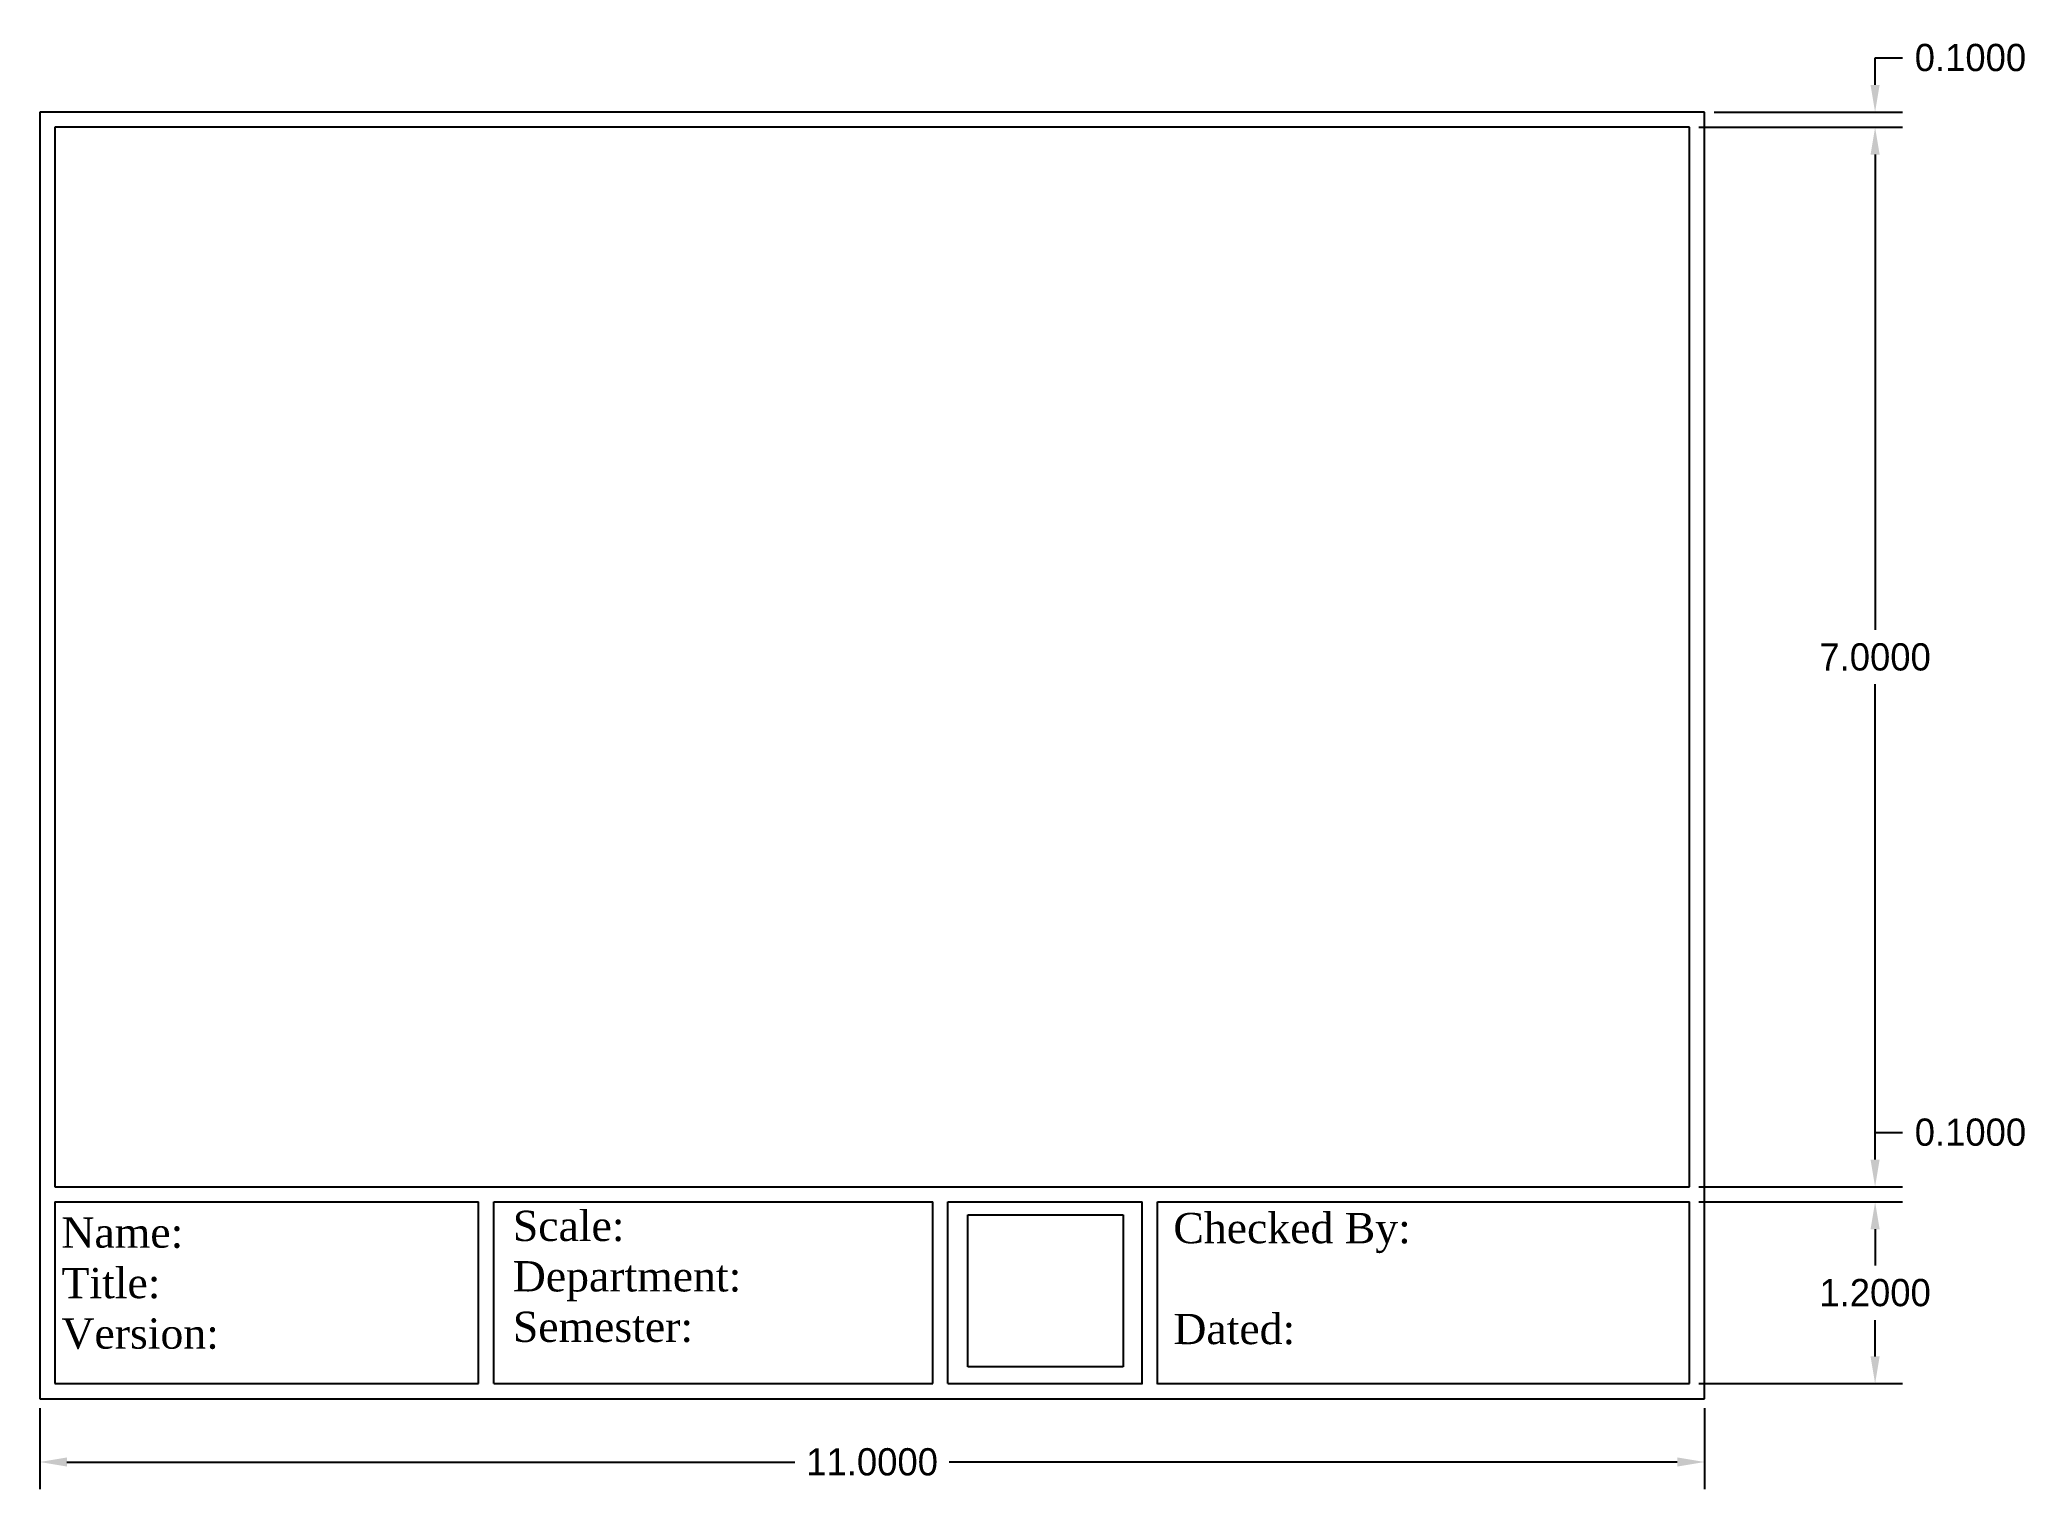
# Model space of a CAD drawing. Header units: inches. Extents: x 117.8 to 130.9, y 53.1 to 62.7.
import ezdxf

# ---------------------------------------------------------------- set-up
doc = ezdxf.new("R2010")
doc.units = ezdxf.units.IN
doc.header["$MEASUREMENT"] = 0
doc.dimstyles.get("Standard").update_dxf_attribs({"dimtxt": 0.18, "dimasz": 0.18, "dimexe": 0.18, "dimexo": 0.0625, "dimgap": 0.09, "dimtad": 0, "dimtih": 1, "dimtoh": 1, "dimdec": 4, "dimzin": 0, "dimdsep": 46, "dimtxsty": 'Standard', "dimcen": 0.09, "dimadec": 0, "dimazin": 0, "dimtfac": 1, "dimtdec": 4, "dimtofl": 0, "dimtmove": 0, "dimatfit": 3, "dimfxl": 1, "dimtolj": 1, "dimtzin": 0, "dimarcsym": 0})
picture_1 = doc.add_image_def('image1.png', size_in_pixel=(227, 222))

# ---------------------------------------------------------------- blocks, each defined once
blk = doc.blocks.new('*D1')
at = {"color": 0, "lineweight": -2}
for p, q in [((128.729, 54.974), (130.073, 54.974)), ((129.893, 54.794), (129.893, 54.554)), ((129.893, 53.954), (129.893, 54.194)), ((128.729, 53.774), (130.073, 53.774))]:
    blk.add_line(p, q, dxfattribs=at)
at = {"color": 0}
for points in [[(129.863, 54.794), (129.923, 54.794), (129.893, 54.974)], [(129.863, 53.954), (129.923, 53.954), (129.893, 53.774)]]:
    blk.add_solid(points, dxfattribs=at)
at = {"layer": 'Defpoints', "color": 0}
for p in [(128.666, 54.974), (129.893, 54.974), (128.666, 53.774)]:
    blk.add_point(p, dxfattribs=at)
at = {"color": 0, "insert": (129.893, 54.374), "char_height": 0.18, "attachment_point": 5}
blk.add_mtext('\\A1;1.2000', dxfattribs=at)
blk = doc.blocks.new('*D2')
at = {"color": 0, "lineweight": -2}
for p, q in [((129.893, 55.254), (129.893, 55.434)), ((129.893, 55.434), (130.073, 55.434)), ((128.729, 55.074), (130.073, 55.074)), ((128.729, 54.974), (130.073, 54.974)), ((129.893, 54.794), (129.893, 54.614))]:
    blk.add_line(p, q, dxfattribs=at)
at = {"color": 0}
for points in [[(129.863, 55.254), (129.923, 55.254), (129.893, 55.074)], [(129.863, 54.794), (129.923, 54.794), (129.893, 54.974)]]:
    blk.add_solid(points, dxfattribs=at)
at = {"layer": 'Defpoints', "color": 0}
for p in [(128.666, 55.074), (129.893, 55.074), (128.666, 54.974)]:
    blk.add_point(p, dxfattribs=at)
at = {"color": 0, "insert": (130.523, 55.434), "char_height": 0.18, "attachment_point": 5}
blk.add_mtext('\\A1;0.1000', dxfattribs=at)
blk = doc.blocks.new('*D3')
at = {"color": 0, "lineweight": -2}
for p, q in [((128.729, 62.074), (130.073, 62.074)), ((129.893, 61.894), (129.893, 58.754)), ((129.893, 55.254), (129.893, 58.394)), ((128.729, 55.074), (130.073, 55.074))]:
    blk.add_line(p, q, dxfattribs=at)
at = {"color": 0}
for points in [[(129.863, 61.894), (129.923, 61.894), (129.893, 62.074)], [(129.863, 55.254), (129.923, 55.254), (129.893, 55.074)]]:
    blk.add_solid(points, dxfattribs=at)
at = {"layer": 'Defpoints', "color": 0}
for p in [(128.666, 62.074), (129.893, 62.074), (128.666, 55.074)]:
    blk.add_point(p, dxfattribs=at)
at = {"color": 0, "insert": (129.893, 58.574), "char_height": 0.18, "attachment_point": 5}
blk.add_mtext('\\A1;7.0000', dxfattribs=at)
blk = doc.blocks.new('*D4')
at = {"color": 0, "lineweight": -2}
for p, q in [((129.893, 62.354), (129.893, 62.534)), ((129.893, 62.534), (130.073, 62.534)), ((128.829, 62.174), (130.073, 62.174)), ((128.729, 62.074), (130.073, 62.074)), ((129.893, 61.894), (129.893, 61.714))]:
    blk.add_line(p, q, dxfattribs=at)
at = {"color": 0}
for points in [[(129.863, 62.354), (129.923, 62.354), (129.893, 62.174)], [(129.863, 61.894), (129.923, 61.894), (129.893, 62.074)]]:
    blk.add_solid(points, dxfattribs=at)
at = {"layer": 'Defpoints', "color": 0}
for p in [(128.766, 62.174), (129.893, 62.174), (128.666, 62.074)]:
    blk.add_point(p, dxfattribs=at)
at = {"color": 0, "insert": (130.523, 62.534), "char_height": 0.18, "attachment_point": 5}
blk.add_mtext('\\A1;0.1000', dxfattribs=at)
blk = doc.blocks.new('*D5')
at = {"color": 0, "lineweight": -2}
for p, q in [((117.766, 53.612), (117.766, 53.076)), ((128.766, 53.612), (128.766, 53.076)), ((117.946, 53.256), (122.756, 53.256)), ((128.586, 53.256), (123.776, 53.256))]:
    blk.add_line(p, q, dxfattribs=at)
at = {"color": 0}
for points in [[(117.946, 53.286), (117.946, 53.226), (117.766, 53.256)], [(128.586, 53.286), (128.586, 53.226), (128.766, 53.256)]]:
    blk.add_solid(points, dxfattribs=at)
at = {"layer": 'Defpoints', "color": 0}
for p in [(117.766, 53.674), (128.766, 53.674), (128.766, 53.256)]:
    blk.add_point(p, dxfattribs=at)
at = {"color": 0, "insert": (123.266, 53.256), "char_height": 0.18, "attachment_point": 5}
blk.add_mtext('\\A1;11.0000', dxfattribs=at)

msp = doc.modelspace()

# ---------------------------------------------------------------- linework, layer by layer
for p, q in [((128.76618, 62.17435), (117.76618, 62.17435)), ((117.76618, 62.17435), (117.76618, 53.67435)), ((128.76618, 53.67435), (128.76618, 62.17435)), ((128.66618, 62.07435), (117.86618, 62.07435)), ((117.86618, 62.07435), (117.86618, 55.07435)), ((128.66618, 55.07435), (128.66618, 62.07435)), ((117.86618, 55.07435), (128.66618, 55.07435)), ((117.86618, 54.97435), (120.66618, 54.97435)), ((117.86618, 54.97435), (117.86618, 53.77435)), ((120.66618, 53.77435), (120.66618, 54.97435)), ((120.76618, 53.77435), (120.76618, 54.97435)), ((120.76618, 54.97435), (123.66618, 54.97435)), ((123.66618, 53.77435), (123.66618, 54.97435)), ((123.76618, 53.77435), (123.76618, 54.97435)), ((123.76618, 54.97435), (125.05084, 54.97435)), ((125.05067, 53.76951), (125.05084, 54.97459)), ((125.15067, 53.76951), (125.15067, 54.97459)), ((125.15067, 54.97435), (128.66618, 54.97435)), ((128.66618, 53.77435), (128.66618, 54.97435)), ((117.86618, 53.77435), (120.66618, 53.77435)), ((120.76618, 53.77435), (123.66618, 53.77435)), ((123.76618, 53.77435), (125.05067, 53.77435)), ((125.15067, 53.77435), (128.66618, 53.77435)), ((117.76618, 53.67435), (128.76618, 53.67435))]:
    msp.add_line(p, q)

# ---------------------------------------------------------------- texts
at = {"char_height": 0.2, "attachment_point": 1}
for s, insert, width in [('{\\fTimes New Roman|b0|i0|c0|p18;Scale:\\PDepartment:\\PSemester:}', (120.89198, 54.91638), 1.4902223), ('{\\fTimes New Roman|b0|i0|c0|p18;Checked By:\\P\\PDated:}', (125.25645, 54.90152), 3.3314031), ('{\\fTimes New Roman|b0|i0|c0|p18;Name:\\PTitle:\\PVersion:}', (117.90952, 54.87181), 2.7067648)]:
    msp.add_mtext(s, dxfattribs=dict(at, insert=insert, width=width))

# ---------------------------------------------------------------- dimensions: what is measured, and where the dimension line sits
for base, p1, p2, picture, middle in [((129.89347, 62.17435), (128.66618, 62.07435), (128.76618, 62.17435), '*D4', (130.52347, 62.53435)), ((129.89347, 62.07435), (128.66618, 55.07435), (128.66618, 62.07435), '*D3', (129.89347, 58.57435)), ((129.89347, 55.07435), (128.66618, 54.97435), (128.66618, 55.07435), '*D2', (130.52347, 55.43435)), ((129.89347, 54.97435), (128.66618, 53.77435), (128.66618, 54.97435), '*D1', (129.89347, 54.37435))]:
    dim = msp.add_linear_dim(base=base, p1=p1, p2=p2, angle=270, dimstyle='Standard')
    dim.commit()
    dim.dimension.update_dxf_attribs({"geometry": picture, "text_midpoint": middle})
dim = msp.add_linear_dim(base=(128.76618, 53.25601), p1=(117.76618, 53.67435), p2=(128.76618, 53.67435), dimstyle='Standard')
dim.commit()
dim.dimension.update_dxf_attribs({"geometry": '*D5', "text_midpoint": (123.26618, 53.25601)})

# ---------------------------------------------------------------- pictures from other files: only their frames are drawn
image = msp.add_image(picture_1, insert=(123.89745, 53.88503), size_in_units=(1.02645, 1.00384))
image.dxf.flags = 7

doc.saveas('drawing.dxf')
